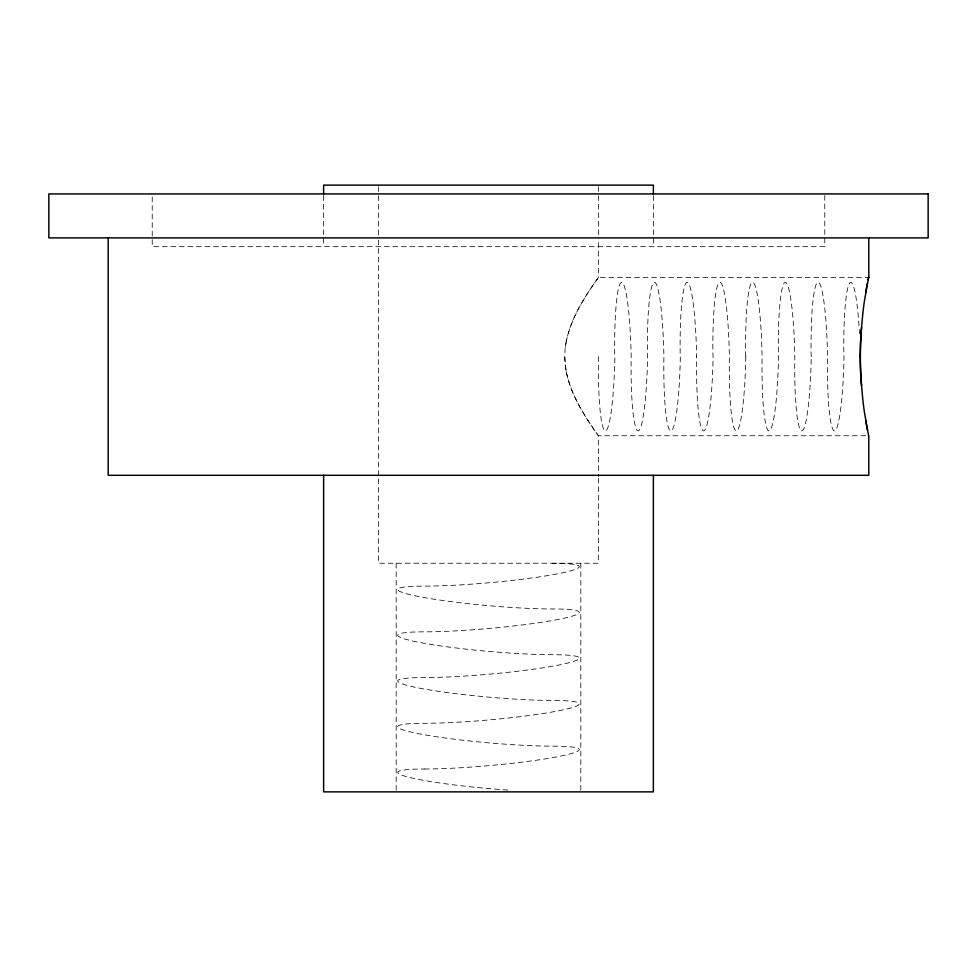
<?xml version="1.0" encoding="UTF-8"?>
<svg xmlns="http://www.w3.org/2000/svg" width="977" height="977" viewBox="0 0 977 977"><rect width="100%" height="100%" fill="white"/><g stroke="black" fill="none" stroke-linecap="round" stroke-linejoin="round"><path stroke-width="0.73" stroke-dasharray="4.88 3.66" d="M865.769 435.742L598.364 435.742C580.045 409.79 561.079 379.943 565.39 346.676C569.078 320.871 583.538 298.351 598.364 277.566L868.809 277.456M565.39 346.676L566.049 342.793M566.196 341.767C571.008 317.952 584.466 297.02 598.364 277.566L598.364 239.683M566.196 371.431C571.02 395.258 584.466 416.178 598.364 435.644L598.364 476.654M566.049 370.417L564.718 356.605M811.289 356.605L811.105 354.26A74.594 8.207 89 0 1 818.225 282.341A74.594 8.207 89 0 1 827.556 356.605A74.582 8.207 -89 0 0 834.541 430.869A74.582 8.207 -89 0 0 843.994 356.605L843.835 354.26A74.594 8.207 89 0 1 849.685 283.074A74.594 8.207 89 0 1 859.491 333.707M745.83 356.605L745.646 354.26A74.594 8.207 89 0 1 752.766 282.341A74.594 8.207 89 0 1 762.084 356.605A74.582 8.207 -89 0 0 769.07 430.869A74.582 8.207 -89 0 0 778.535 356.605L778.376 354.26A74.594 8.207 89 0 1 785.496 282.341A74.594 8.207 89 0 1 794.814 356.605A74.582 8.207 -89 0 0 801.812 430.869A74.582 8.207 -89 0 0 811.264 356.605M824.771 195.437L824.771 246.68L152.229 246.68L152.229 195.437M653.369 195.644L653.369 246.68M598.364 186.644L598.364 194.228M598.364 195.742L598.364 238.168M598.364 478.168L598.364 563.24L378.636 563.24L378.636 477.863M580.814 563.24L580.814 790.344M396.186 563.24L396.186 790.344M378.636 186.656L378.636 194.276M378.636 195.803L378.636 238.498M378.636 240.024L378.636 476.336M323.631 195.644L323.631 246.68M507.979 790.088A91.166 8.085 5.1 0 1 408.801 777.252A91.166 8.085 5.1 0 1 424.543 769.009M424.543 768.997A91.166 8.085 -5.1 0 0 552.921 757.578A91.166 8.085 -5.1 0 0 552.457 746.147A91.166 8.085 5.1 0 1 424.079 734.716A91.166 8.085 5.1 0 1 424.543 723.285A91.166 8.085 -5.1 0 0 552.921 711.854A91.166 8.085 -5.1 0 0 552.457 700.424A91.166 8.085 5.1 0 1 424.079 688.993A91.166 8.085 5.1 0 1 424.543 677.562A91.166 8.085 -5.1 0 0 552.921 666.131A91.166 8.085 -5.1 0 0 552.457 654.7A91.166 8.085 5.1 0 1 424.079 643.269A91.166 8.085 5.1 0 1 424.543 631.838A91.166 8.085 -5.1 0 0 552.921 620.407A91.166 8.085 -5.1 0 0 552.457 608.976A91.166 8.085 5.1 0 1 424.079 597.545A91.166 8.085 5.1 0 1 424.543 586.115A91.166 8.085 -5.1 0 0 552.921 574.684A91.166 8.085 -5.1 0 0 552.457 563.253M598.474 356.605A74.582 8.207 -89 0 0 605.422 430.869A74.582 8.207 -89 0 0 614.875 356.605L614.716 354.26A74.594 8.207 89 0 1 621.836 282.341A74.594 8.207 89 0 1 631.166 356.605A74.582 8.207 -89 0 0 638.152 430.869A74.582 8.207 -89 0 0 647.604 356.605L647.446 354.26A74.594 8.207 89 0 1 654.566 282.341A74.594 8.207 89 0 1 663.896 356.605A74.582 8.207 -89 0 0 670.881 430.869A74.582 8.207 -89 0 0 680.334 356.605L680.175 354.26A74.594 8.207 89 0 1 687.295 282.341A74.594 8.207 89 0 1 696.625 356.605M745.805 356.605A74.582 8.207 -89 0 1 736.34 430.869A74.582 8.207 -89 0 1 729.392 356.605A74.594 8.207 89 0 0 720.037 282.341A74.594 8.207 89 0 0 712.917 354.272L713.1 356.605A74.582 8.207 -89 0 1 703.611 430.869A74.582 8.207 -89 0 1 696.662 356.605"/><path stroke-width="1.47" d="M108.191 237.887L108.191 475.31L868.809 475.31L868.809 435.742A79.21 2.491 -90 0 1 868.187 433.251L867.564 430.185A79.601 7.486 -90 0 1 865.915 420.623L865.366 417.582A79.369 12.42 90 0 1 862.373 394.732L861.555 385.732A77.464 16.902 90 0 1 861.555 327.466L862.373 318.478A79.369 12.42 -90 0 1 865.366 295.628L865.915 292.575A79.601 7.486 90 0 1 867.564 283.025L868.187 279.947A79.21 2.491 90 0 1 868.809 277.456L868.809 237.887M653.369 194.142L653.369 185.129L323.631 185.129L323.631 194.142M653.369 475.31L653.369 791.871L323.631 791.871L323.631 475.31M865.915 292.575A79.601 7.486 -90 0 1 867.564 283.025M868.187 279.801A79.21 2.491 -90 0 1 868.809 277.309M861.555 385.744A77.464 16.902 -90 0 1 861.555 327.466M867.564 430.185A79.601 7.486 90 0 1 865.915 420.623M860.236 354.272A74.594 8.207 89 0 1 860.285 356.605M928.15 193.922L48.85 193.922L48.85 237.887L928.15 237.887L928.15 193.922"/></g></svg>
